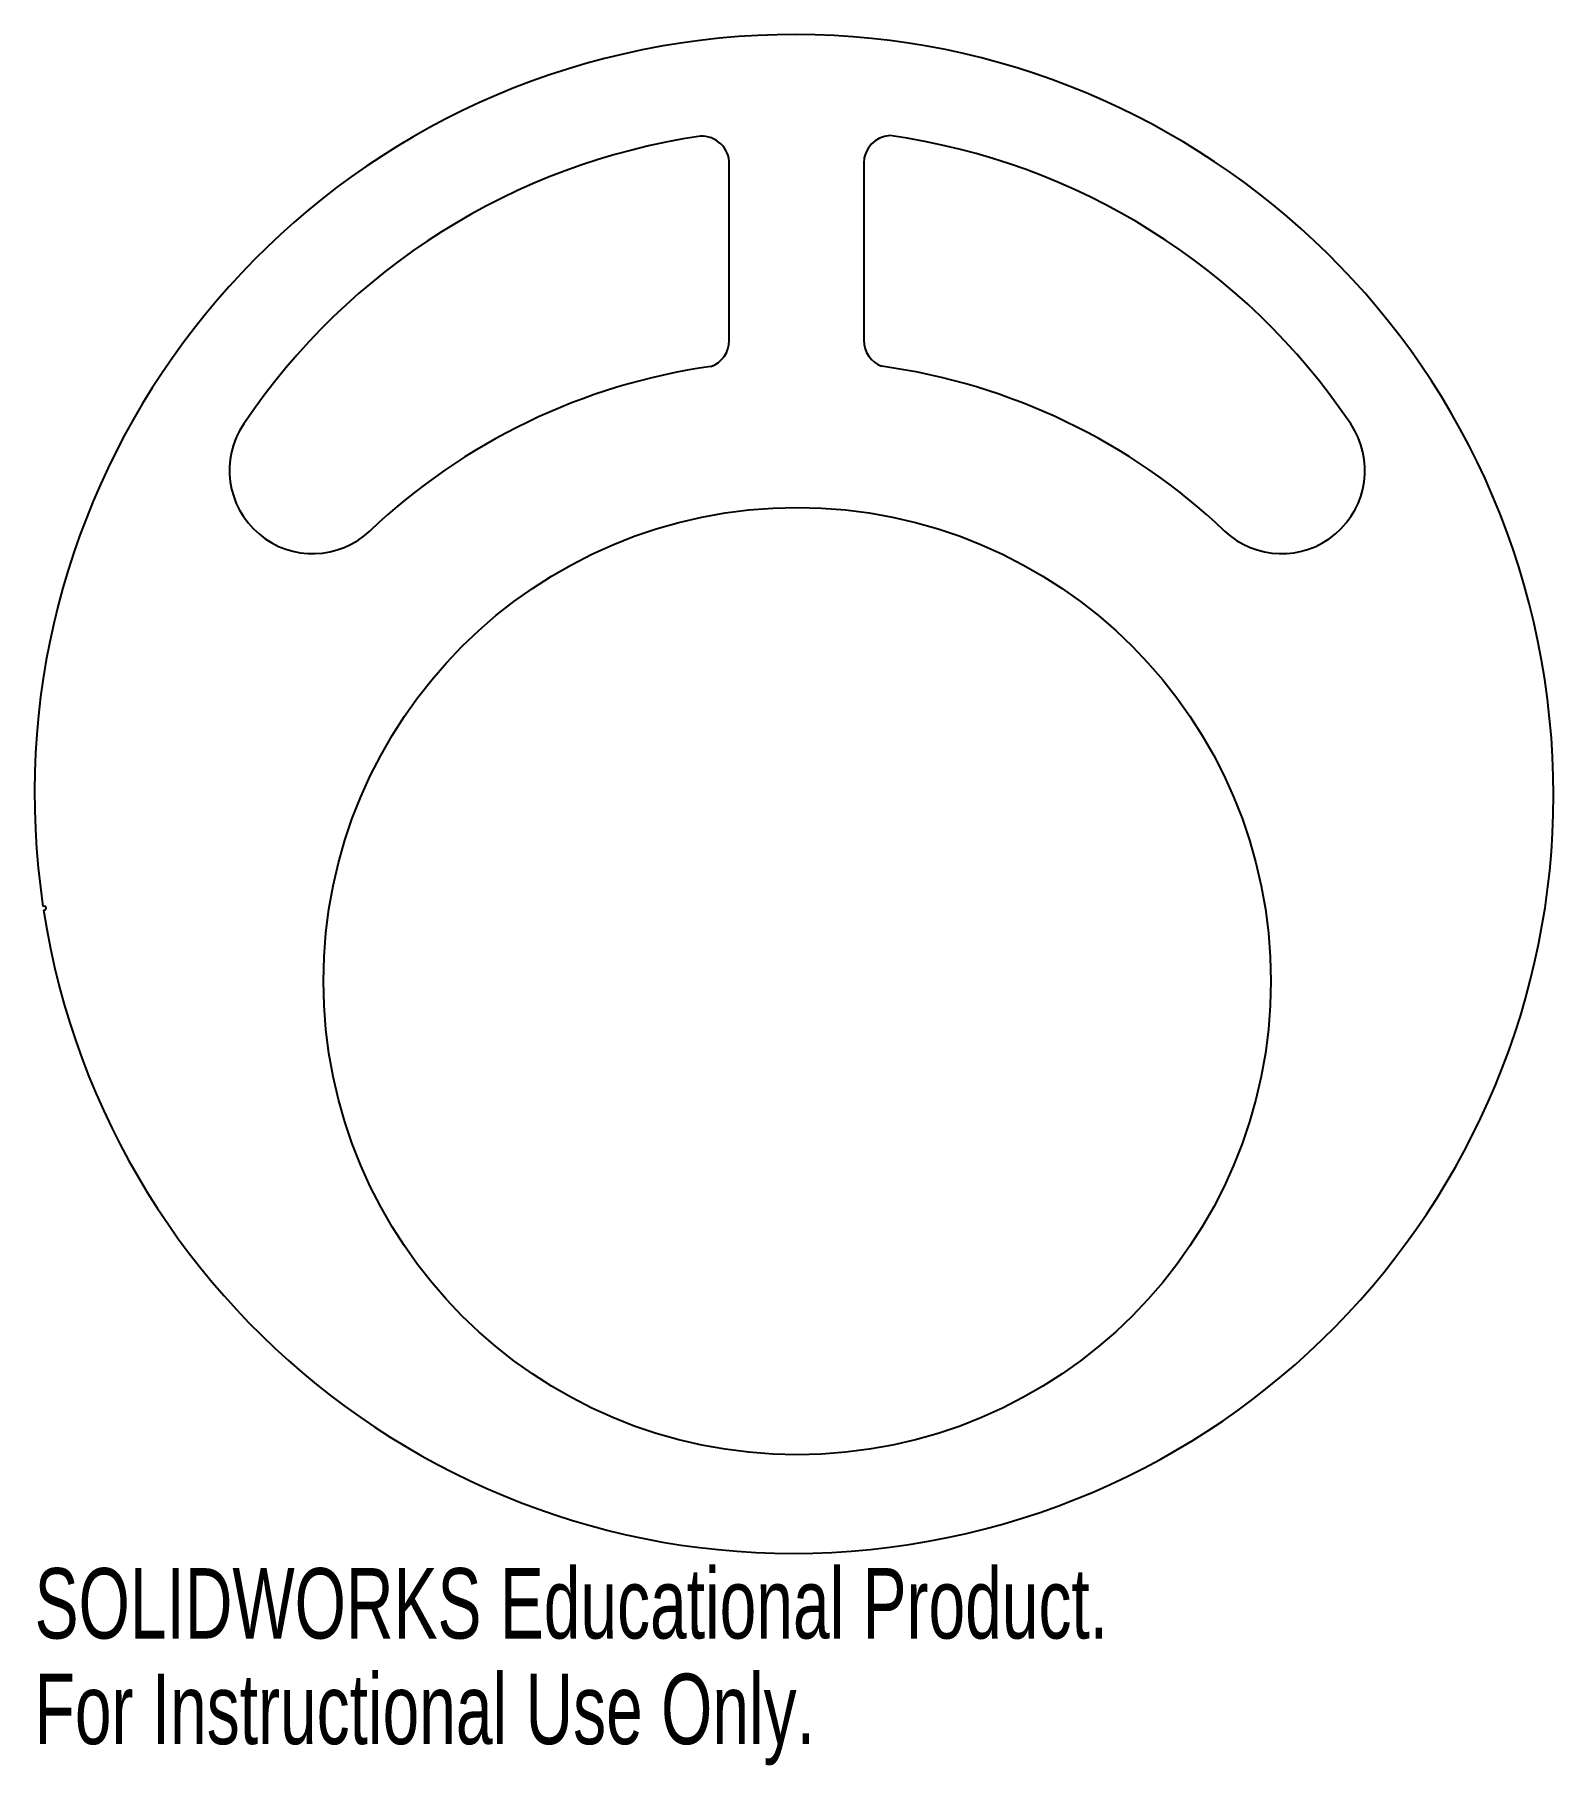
# Model space of a CAD drawing. Header units: inches. Extents: x -2.06 to 2.04, y -2.62 to 2.06.
import ezdxf

# ---------------------------------------------------------------- set-up
doc = ezdxf.new("R2010")
doc.units = ezdxf.units.IN
doc.header["$MEASUREMENT"] = 0
doc.styles.add('SLDTEXTSTYLE0', font='TXT', dxfattribs={"width": 0.7})

msp = doc.modelspace()

# ---------------------------------------------------------------- linework, layer by layer
at = {"color": 7, "linetype": 'Continuous', "lineweight": 25}
for p, q in [((-0.1834, 1.2316), (-0.1834, 1.7085)), ((0.18, 1.7102), (0.18, 1.2319))]:
    msp.add_line(p, q, dxfattribs=at)
msp.add_circle((0, -0.5), 1.28, dxfattribs=at)
for centre, radius, start, end in [((-0.0086, 0.0059), 2.0521, 188.7887, 188.5278), ((0, 0), 1.8025, 98.342, 146.0789), ((-0.2584, 1.7085), 0.075, 0, 92.4121), ((0.255, 1.7102), 0.075, 93.6287, 180), ((0, 0), 1.8025, 33.9211, 82.0195), ((-0.2584, 1.2316), 0.075, 289.8049, 0), ((0.255, 1.2319), 0.075, 180, 249.5827), ((0, -0.5), 1.6773, 97.9828, 133.4812), ((0, -0.5), 1.6773, 46.5188, 82.1587), ((-1.309, 0.8803), 0.225, 146.0789, 313.4812), ((1.309, 0.8803), 0.225, 226.5188, 33.9211), ((-2.0348, -0.3026), 0.00528, 250.9627, 126.3538)]:
    msp.add_arc(centre, radius, start, end, dxfattribs=at)

# ---------------------------------------------------------------- texts
at = {"color": 7, "linetype": 'Continuous', "char_height": 0.1903, "attachment_point": 1, "style": 'SLDTEXTSTYLE0'}
for s, insert in [('SOLIDWORKS Educational Product.', (-2.0607, -2.0863)), ('For Instructional Use Only.', (-2.0607, -2.3717))]:
    msp.add_mtext(s, dxfattribs=dict(at, insert=insert))

doc.saveas('drawing.dxf')
